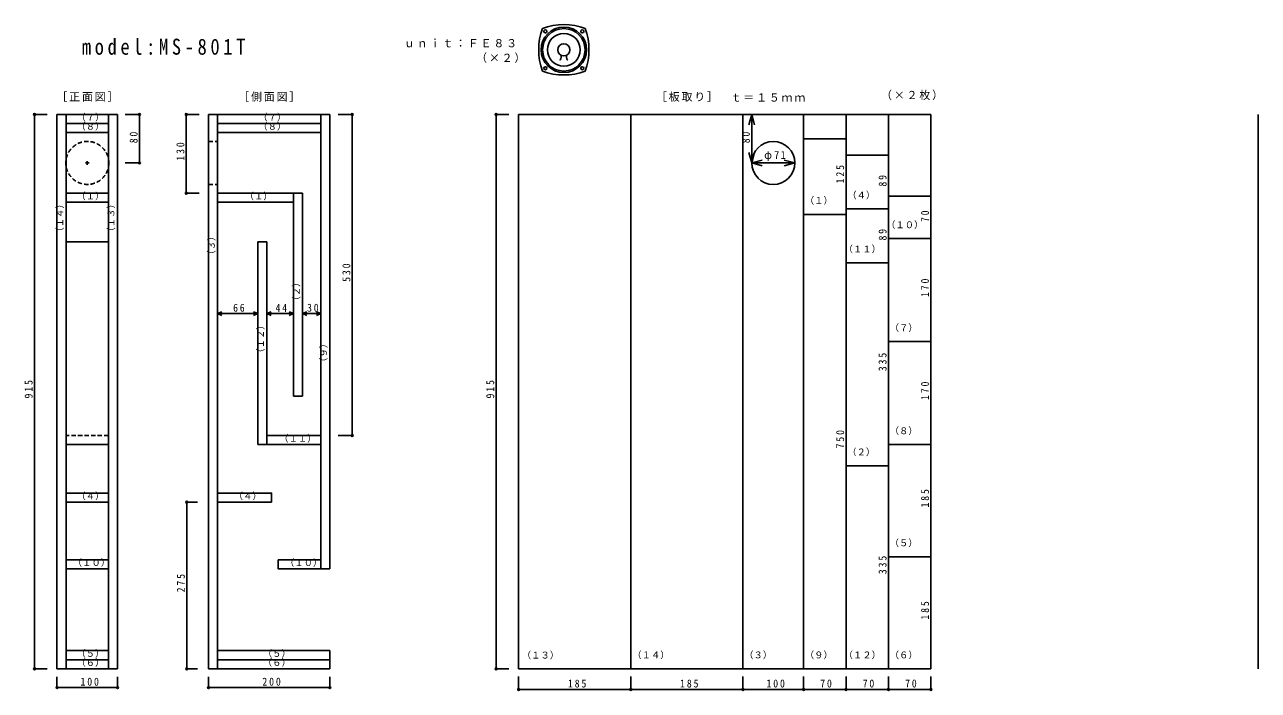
# Model space of a CAD drawing. Units: millimetres, scale not verified. Extents: x -759 to 1276, y -521 to 578.
import ezdxf
from ezdxf.enums import TextEntityAlignment as Align

# ---------------------------------------------------------------- set-up
doc = ezdxf.new("R2010")
doc.units = ezdxf.units.MM
doc.header["$LTSCALE"] = 6
doc.header["$PDMODE"] = 32
doc.header["$PDSIZE"] = 3
doc.linetypes.add('DASHED1', pattern=[1.8, 1.2, -0.6])
doc.layers.add('0-0', color=7, linetype='Continuous')
doc.layers.add('0-E', color=5, linetype='Continuous')
doc.styles.add('ＭＳ ゴシック', font='')
doc.styles.get('ＭＳ ゴシック').set_extended_font_data('MS Gothic')

msp = doc.modelspace()

# ---------------------------------------------------------------- linework, layer by layer
at = {"layer": '0-0', "color": 5}
for p, q in [((-742.281, 429.486), (-742.281, -485.514)), ((-721.224, 429.486), (-742.281, 429.486)), ((-592.546, 429.486), (-569.149, 429.486)), ((-569.149, 429.486), (-569.149, 349.486)), ((-491.942, 429.486), (-491.942, 299.486)), ((-470.886, 429.486), (-491.942, 429.486)), ((-241.604, 429.486), (-218.207, 429.486)), ((-218.207, 429.486), (-218.207, -100.514)), ((19.082, 429.486), (19.082, -485.514)), ((40.278, 429.486), (19.082, 429.486)), ((-592.546, 349.486), (-569.149, 349.486)), ((-470.886, 299.486), (-491.942, 299.486)), ((-241.604, -100.514), (-218.207, -100.514)), ((-721.224, -485.514), (-742.281, -485.514)), ((40.278, -485.514), (19.082, -485.514)), ((-705.232, -498.605), (-705.232, -516.49)), ((-605.232, -498.605), (-605.232, -516.49)), ((-455.232, -498.605), (-455.232, -516.49)), ((-255.232, -498.605), (-255.232, -516.49)), ((56.193, -498.328), (56.193, -519.523)), ((241.193, -498.328), (241.193, -519.523)), ((426.193, -498.328), (426.193, -519.523)), ((526.193, -498.328), (526.193, -519.523)), ((596.193, -498.328), (596.193, -519.523)), ((666.193, -498.328), (666.193, -519.523)), ((736.193, -498.328), (736.193, -519.523)), ((-705.232, -516.49), (-605.232, -516.49)), ((-455.232, -516.49), (-255.232, -516.49)), ((56.193, -519.523), (736.193, -519.523))]:
    msp.add_line(p, q, dxfattribs=at)
at = {"layer": '0-0'}
for p, q in [((-705.232, 429.486), (-605.232, 429.486)), ((-690.232, 429.486), (-690.232, -485.514)), ((-620.232, 429.486), (-620.232, -485.514)), ((-605.232, 429.486), (-605.232, -485.514)), ((-455.232, 429.486), (-455.232, -485.514)), ((-455.232, 429.486), (-255.232, 429.486)), ((-440.232, 429.486), (-440.232, -485.514)), ((-270.232, 429.486), (-270.232, -320.514)), ((-255.232, 429.486), (-255.232, -320.514)), ((56.193, 429.486), (56.193, -485.514)), ((56.193, 429.486), (736.193, 429.486)), ((241.193, 429.486), (241.193, -485.514)), ((426.193, 429.486), (426.193, -485.514)), ((526.193, 429.486), (526.193, -485.514)), ((596.193, 429.486), (596.193, -485.514)), ((666.193, 429.486), (666.193, -485.514)), ((736.193, 429.486), (736.193, -485.514)), ((1276.193, 429.486), (1276.193, -485.514)), ((-690.232, 414.486), (-620.232, 414.486)), ((-440.232, 414.486), (-270.232, 414.486)), ((-690.232, 399.486), (-620.232, 399.486)), ((-440.232, 399.486), (-270.232, 399.486)), ((526.193, 389.486), (596.193, 389.486)), ((-658.232, 349.486), (-652.232, 349.486)), ((-655.232, 352.486), (-655.232, 346.486)), ((596.193, 362.487), (666.193, 362.487)), ((-690.232, 299.486), (-620.232, 299.486)), ((-440.232, 299.486), (-300.232, 299.486)), ((-315.232, 299.486), (-315.232, -35.514)), ((-300.232, 299.486), (-300.232, -35.514)), ((666.193, 294.486), (736.193, 294.486)), ((-690.232, 284.486), (-620.232, 284.486)), ((-440.232, 284.486), (-315.232, 284.486)), ((596.193, 273.487), (666.193, 273.487)), ((526.193, 264.486), (596.193, 264.486)), ((666.193, 224.486), (736.193, 224.486)), ((-620.232, 219.486), (-690.232, 219.486)), ((-374.232, 219.486), (-374.232, -115.514)), ((-374.232, 219.486), (-359.232, 219.486)), ((-359.232, 219.486), (-359.232, -115.514)), ((596.193, 184.486), (666.193, 184.486)), ((666.193, 54.486), (736.193, 54.486)), ((-315.232, -35.514), (-300.232, -35.514)), ((-359.232, -100.514), (-270.232, -100.514)), ((-620.232, -115.514), (-690.232, -115.514)), ((-374.232, -115.514), (-270.232, -115.514)), ((666.193, -115.514), (736.193, -115.514)), ((596.193, -150.514), (666.193, -150.514)), ((-620.232, -195.514), (-690.232, -195.514)), ((-620.232, -210.514), (-690.232, -210.514)), ((-440.232, -210.514), (-351.232, -210.514)), ((666.193, -300.514), (736.193, -300.514)), ((-620.232, -305.514), (-690.232, -305.514)), ((-620.232, -320.514), (-690.232, -320.514)), ((-340.232, -305.514), (-270.232, -305.514)), ((-690.232, -455.514), (-620.232, -455.514)), ((-440.232, -455.514), (-255.232, -455.514)), ((-255.232, -455.514), (-255.232, -485.514)), ((-690.232, -470.514), (-620.232, -470.514)), ((-455.232, -485.514), (-255.232, -485.514)), ((-440.232, -470.514), (-255.232, -470.514)), ((56.193, -485.514), (736.193, -485.514))]:
    msp.add_line(p, q, dxfattribs=at)
at = {"layer": '0-0', "linetype": 'DASHED1'}
for p, q in [((-455.232, 384.986), (-440.232, 384.986)), ((-455.232, 313.986), (-440.232, 313.986)), ((-620.232, -100.514), (-690.232, -100.514))]:
    msp.add_line(p, q, dxfattribs=at)
at = {"layer": '0-0'}
for points in [[(-705.232, 429.486), (-705.232, -485.514), (-605.232, -485.514)], [(-440.232, -195.514), (-351.232, -195.514), (-351.232, -210.514)], [(-340.232, -305.514), (-340.232, -320.514), (-255.232, -320.514)]]:
    msp.add_lwpolyline(points, dxfattribs=at)
at = {"layer": '0-0', "linetype": 'DASHED1'}
msp.add_circle((-655.232, 349.486), 35.5, dxfattribs=at)
at = {"layer": '0-0', "color": 5}
for p in [(-742.281, 429.486), (-569.149, 429.486), (-491.942, 429.486), (-218.207, 429.486), (19.082, 429.486), (-569.149, 349.486), (-491.942, 299.486), (-218.207, -100.514), (-742.281, -485.514), (19.082, -485.514), (-705.232, -516.49), (-605.232, -516.49), (-455.232, -516.49), (-255.232, -516.49), (56.193, -519.523), (241.193, -519.523), (426.193, -519.523), (526.193, -519.523), (596.193, -519.523), (666.193, -519.523), (736.193, -519.523)]:
    msp.add_point(p, dxfattribs=at)
at = {"layer": '0-E'}
for p, q in [((440.693, 429.486), (436.034, 412.1)), ((440.693, 349.486), (440.693, 429.486)), ((440.693, 429.486), (445.352, 412.1)), ((440.693, 349.486), (436.034, 366.873)), ((440.693, 349.486), (445.352, 366.873)), ((440.693, 349.486), (458.08, 354.145)), ((440.693, 349.486), (511.693, 349.486)), ((440.693, 349.486), (458.08, 344.828)), ((511.693, 349.486), (494.306, 354.145)), ((511.693, 349.486), (494.306, 344.828)), ((-440.232, 100.707), (-433.232, 103.707)), ((-374.232, 100.707), (-381.232, 103.707)), ((-359.232, 100.707), (-352.232, 103.707)), ((-315.232, 100.707), (-322.232, 103.707)), ((-300.232, 100.707), (-293.232, 103.707)), ((-270.232, 100.707), (-277.232, 103.707)), ((-440.232, 100.707), (-374.232, 100.707)), ((-440.232, 100.707), (-433.232, 97.707)), ((-374.232, 100.707), (-381.232, 97.707)), ((-359.232, 100.707), (-315.232, 100.707)), ((-359.232, 100.707), (-352.232, 97.707)), ((-315.232, 100.707), (-322.232, 97.707)), ((-300.232, 100.707), (-270.232, 100.707)), ((-300.232, 100.707), (-293.232, 97.707)), ((-270.232, 100.707), (-277.232, 97.707)), ((-491.232, -485.514), (-491.232, -210.514)), ((-473.232, -210.514), (-491.232, -210.514)), ((-473.232, -485.514), (-491.232, -485.514))]:
    msp.add_line(p, q, dxfattribs=at)
at = {"layer": '0-E', "color": 7}
for p, q in [((596.193, 389.486), (596.193, -485.514)), ((666.193, 362.487), (666.193, -485.514)), ((736.193, 294.486), (736.193, -485.514))]:
    msp.add_line(p, q, dxfattribs=at)
for centre, radius in [((130.726, 536.212), 37.5), ((130.726, 536.212), 35), ((100.32, 566.618), 2.5), ((130.726, 536.212), 27), ((161.131, 566.618), 2.5), ((130.726, 536.212), 10), ((124.726, 519.644), 0.2), ((136.726, 519.644), 0.2), ((100.32, 505.807), 2.5), ((161.131, 505.807), 2.5)]:
    msp.add_circle(centre, radius, dxfattribs=at)
at = {"layer": '0-E'}
msp.add_circle((476.193, 349.486), 35.5, dxfattribs=at)
at = {"layer": '0-E', "color": 7}
for centre, radius, start, end in [((194.012, 536.212), 104.786, 160.2812, 199.7188), ((130.726, 472.926), 104.786, 70.2812, 109.7188), ((67.44, 536.212), 104.786, 340.2812, 19.7188), ((109.811, 527.645), 16.925, 331.7885, 357.97415), ((151.64, 527.645), 16.925, 182.02306, 208.21153), ((130.726, 599.499), 104.786, 250.2812, 289.7188)]:
    msp.add_arc(centre, radius, start, end, dxfattribs=at)
at = {"layer": '0-E'}
for p in [(-491.232, -210.514), (-491.232, -485.514)]:
    msp.add_point(p, dxfattribs=at)

# ---------------------------------------------------------------- texts
at = {"layer": '0-0', "color": 1, "style": 'ＭＳ ゴシック'}
for s, p in [('（７）', (-673.232, 415.986)), ('（７）', (-373.232, 415.986)), ('（８）', (-673.232, 400.987)), ('（８）', (-373.232, 400.987)), ('（１）', (-673.232, 285.986)), ('（１）', (-395.732, 285.986)), ('（１）', (528.193, 278.486)), ('（４）', (598.193, 287.487)), ('（１０）', (662.193, 238.486)), ('（１１）', (592.193, 198.486)), ('（７）', (668.193, 68.486)), ('（１１）', (-338.732, -114.014)), ('（８）', (668.193, -101.513)), ('（２）', (598.193, -136.514)), ('（４）', (-673.232, -209.014)), ('（４）', (-413.732, -209.014)), ('（５）', (668.193, -286.513)), ('（１０）', (-679.232, -319.014)), ('（１０）', (-329.232, -319.014)), ('（５）', (-673.232, -469.014)), ('（６）', (-673.232, -484.014)), ('（５）', (-365.732, -469.014)), ('（６）', (-365.732, -484.014)), ('（１３）', (61.414, -471.788)), ('（１４）', (243.581, -471.445)), ('（９）', (528.193, -471.514)), ('（１２）', (592.193, -471.513)), ('（６）', (668.193, -471.513))]:
    msp.add_text(s, height=11, dxfattribs=at).set_placement(p, align=Align.BOTTOM_LEFT)
for s, p in [('（１４）', (-691.732, 227.888)), ('（１３）', (-607.294, 227.888)), ('（３）', (-441.732, 189.989)), ('（２）', (-301.732, 113.986)), ('（１２）', (-360.732, 27.986)), ('（９）', (-256.732, 12.902))]:
    msp.add_text(s, height=11, rotation=90, dxfattribs=at).set_placement(p, align=Align.BOTTOM_LEFT)
at = {"layer": '0-0', "color": 5, "char_height": 13.2, "attachment_point": 7, "rotation": 90, "style": 'ＭＳ ゴシック'}
for s, insert in [('\\T1.36;\\W0.9;80', (-572.149, 381.986)), ('\\T1.38;\\W0.9;130', (-494.942, 353.236)), ('\\T1.38;\\W0.9;530', (-221.207, 153.236)), ('\\T1.38;\\W0.9;915', (-745.281, -39.264)), ('\\T1.38;\\W0.9;915', (16.082, -39.264))]:
    msp.add_mtext(s, dxfattribs=dict(at, insert=insert))
at = {"layer": '0-0', "color": 5, "char_height": 13.2, "attachment_point": 7, "style": 'ＭＳ ゴシック'}
for s, insert in [('\\T1.38;\\W0.9;100', (-666.482, -513.49)), ('\\T1.38;\\W0.9;200', (-366.482, -513.49)), ('\\T1.38;\\W0.9;185', (137.443, -516.523)), ('\\T1.38;\\W0.9;185', (322.443, -516.523)), ('\\T1.38;\\W0.9;100', (464.943, -516.523)), ('\\T1.36;\\W0.9;70', (553.693, -516.523)), ('\\T1.36;\\W0.9;70', (623.693, -516.523)), ('\\T1.36;\\W0.9;70', (693.693, -516.523))]:
    msp.add_mtext(s, dxfattribs=dict(at, insert=insert))
at = {"layer": '0-E', "color": 1, "style": 'ＭＳ ゴシック'}
msp.add_text('（３）', height=11, dxfattribs=at).set_placement((428.193, -471.514), align=Align.BOTTOM_LEFT)
at = {"layer": '0-E', "color": 7, "attachment_point": 7, "style": 'ＭＳ ゴシック'}
for s, insert, char_height in [('\\T1.39;\\W0.85;model:MS-801T', (-664.291, 527.631), 26.39), ('\\T1.17;ｕｎｉｔ：ＦＥ８３', (-132.864, 540.136), 13.2), ('\\T1.17;（×２）', (-13.907, 514.485), 13.2), ('\\T1.17;（×２枚）', (653.971, 453.029), 13.2), ('\\T1.17;［正面図］', (-706.232, 450.486), 13.2), ('\\T1.17;［側面図］', (-406.232, 450.486), 13.2), ('\\T1.17;［板取り］', (282.693, 450.486), 13.2), ('\\T1.17;ｔ＝１５ｍｍ', (405.706, 450.486), 13.2)]:
    msp.add_mtext(s, dxfattribs=dict(at, insert=insert, char_height=char_height))
at = {"layer": '0-E', "char_height": 13.2, "attachment_point": 7, "rotation": 90, "style": 'ＭＳ ゴシック'}
for s, insert in [('\\T1.36;\\W0.9;80', (437.693, 381.986)), ('\\T1.38;\\W0.9;125', (593.193, 315.736)), ('\\T1.36;\\W0.9;89', (663.193, 310.487)), ('\\T1.36;\\W0.9;70', (733.193, 251.986)), ('\\T1.36;\\W0.9;89', (663.193, 221.487)), ('\\T1.38;\\W0.9;170', (733.193, 128.236)), ('\\T1.38;\\W0.9;335', (663.193, 5.737)), ('\\T1.38;\\W0.9;170', (733.193, -41.764)), ('\\T1.38;\\W0.9;750', (593.193, -121.764)), ('\\T1.38;\\W0.9;185', (733.193, -219.264)), ('\\T1.38;\\W0.9;335', (663.193, -329.263)), ('\\T1.38;\\W0.9;275', (-494.232, -359.264)), ('\\T1.38;\\W0.9;185', (733.193, -404.264))]:
    msp.add_mtext(s, dxfattribs=dict(at, insert=insert))
at = {"layer": '0-E', "char_height": 13.2, "attachment_point": 7, "style": 'ＭＳ ゴシック'}
for s, insert in [('\\T1.26;\\W0.95;φ71', (461.193, 352.486)), ('\\T1.36;\\W0.9;66', (-414.732, 103.707)), ('\\T1.36;\\W0.9;44', (-344.732, 103.707)), ('\\T1.36;\\W0.9;30', (-292.732, 103.707))]:
    msp.add_mtext(s, dxfattribs=dict(at, insert=insert))

doc.saveas('drawing.dxf')
